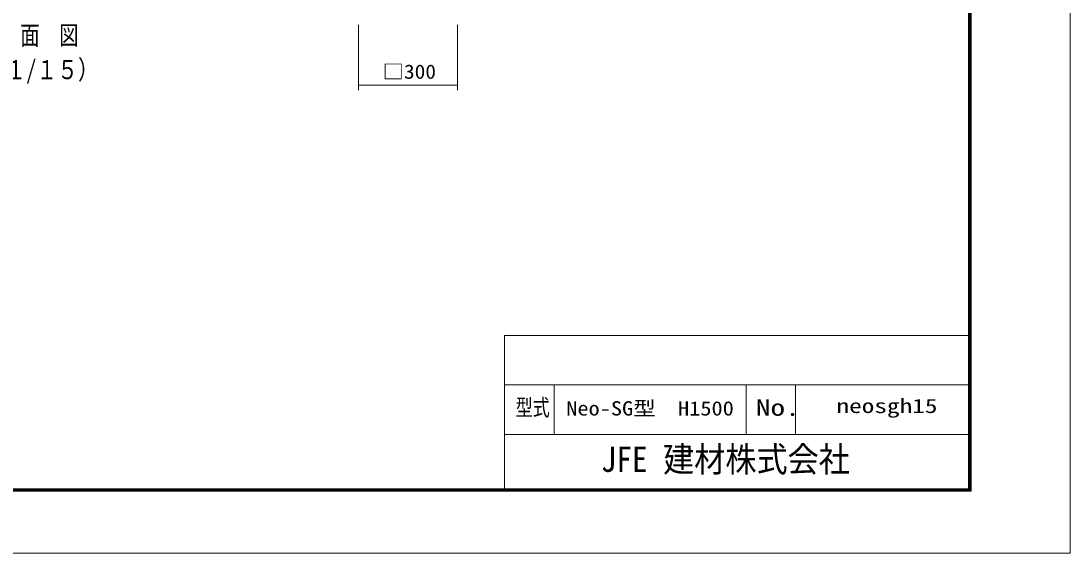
# Model space of a CAD drawing. Units: millimetres at full size; details may follow other scales. Extents: x -4455 to 4455, y -3150 to 3150.
# Drawn here: x 1272 to 4455, y -3150 to -1536 of the extents above; entities that cross this region are included whole.
import ezdxf
from ezdxf.enums import TextEntityAlignment as Align

# ---------------------------------------------------------------- set-up
doc = ezdxf.new("R2010")
doc.units = ezdxf.units.MM
doc.header["$LTSCALE"] = 20
doc.linetypes.add('USER2', pattern=[0.375, 0.25, -0.125])
for name, color, linetype, lineweight in [('0-2_0', 3, 'USER2', 18), ('0-3_寸法線', 1, 'Continuous', 18), ('0-9_1', 7, 'Continuous', 18)]:
    doc.layers.add(name, color=color, linetype=linetype, lineweight=lineweight)
doc.layers.add('0-4_WAKU', color=7, linetype='Continuous')
doc.styles.add('ＭＳ ゴシック', font='')
doc.styles.get('ＭＳ ゴシック').set_extended_font_data('MS Gothic')

msp = doc.modelspace()

# ---------------------------------------------------------------- linework, layer by layer
at = {"layer": '0-2_0', "color": 7, "linetype": 'Continuous'}
for p, q in [((2739.63, -2489.97), (2739.63, -2954.97)), ((2739.63, -2489.97), (4147.24, -2489.97)), ((2739.63, -2639.97), (4147.24, -2639.97)), ((2889.63, -2639.97), (2889.63, -2789.97)), ((3472.24, -2639.97), (3472.24, -2789.97)), ((3622.24, -2639.97), (3622.24, -2789.97)), ((2739.63, -2789.97), (4147.24, -2789.97))]:
    msp.add_line(p, q, dxfattribs=at)
at = {"layer": '0-2_0', "linetype": 'Continuous'}
msp.add_lwpolyline([(-4455.26, 3150.03), (4454.74, 3150.03), (4454.74, -3149.97), (-4455.26, -3149.97)], close=True, dxfattribs=at)
at = {"layer": '0-2_0', "color": 7, "linetype": 'Continuous'}
for points in [[(-4155.26, 2962.53), (4154.74, 2962.53), (4154.74, -2962.47), (-4155.26, -2962.47)], [(-4153.38, 2960.66), (4152.87, 2960.66), (4152.87, -2960.59), (-4153.38, -2960.59)], [(-4151.51, 2958.78), (4150.99, 2958.78), (4150.99, -2958.72), (-4151.51, -2958.72)], [(-4149.63, 2956.91), (4149.12, 2956.91), (4149.12, -2956.84), (-4149.63, -2956.84)], [(-4147.76, 2955.03), (4147.24, 2955.03), (4147.24, -2954.97), (-4147.76, -2954.97)]]:
    msp.add_lwpolyline(points, close=True, dxfattribs=at)
at = {"layer": '0-3_寸法線'}
for p, q in [((2296.67, -1547.55), (2296.67, -1745.96)), ((2596.67, -1547.55), (2596.67, -1745.96))]:
    msp.add_line(p, q, dxfattribs=at)
at = {"layer": '0-3_寸法線', "color": 2}
msp.add_line((2296.67, -1730.96), (2596.67, -1730.96), dxfattribs=at)

# ---------------------------------------------------------------- texts
at = {"layer": '0-2_0', "color": 7, "style": 'ＭＳ ゴシック'}
for s, height, width, p in [('型式', 50.51, 0.75, (2773.06, -2748.86)), ('No.', 50.44, 1.3, (3501.44, -2748.86))]:
    msp.add_text(s, height=height, dxfattribs=dict(at, width=width)).set_placement(p, align=Align.BOTTOM_LEFT)
at = {"layer": '0-3_寸法線', "color": 3, "style": 'ＭＳ ゴシック', "width": 1.1}
msp.add_text('□300', height=43.26, dxfattribs=at).set_placement((2369.37, -1724.29), align=Align.BOTTOM_LEFT)
at = {"layer": '0-4_WAKU', "style": 'ＭＳ ゴシック'}
for s, height, width, p in [('Neo-SG型\u3000H1500', 43.3, 1.15, (2926.48, -2745.8)), ('neosgh15', 43.3, 1.3, (3746.31, -2738.3)), ('JFE 建材株式会社', 76.97, 0.9, (3031.61, -2926.99))]:
    msp.add_text(s, height=height, dxfattribs=dict(at, width=width)).set_placement(p, align=Align.BOTTOM_LEFT)
at = {"layer": '0-9_1', "style": 'ＭＳ ゴシック'}
for s, width, p in [('正\u3000面\u3000図', 0.75, (1151.79, -1625.64)), ('（１/１５）', 0.8, (1161.76, -1729.9))]:
    msp.add_text(s, height=57.77, dxfattribs=dict(at, width=width)).set_placement(p, align=Align.BOTTOM_LEFT)

doc.saveas('drawing.dxf')
